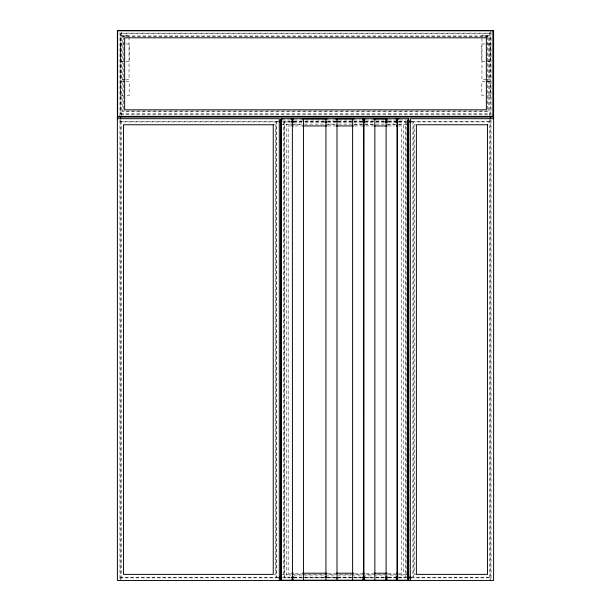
<?xml version="1.0" encoding="UTF-8"?>
<svg xmlns="http://www.w3.org/2000/svg" width="611" height="611" viewBox="0 0 611 611"><rect width="100%" height="100%" fill="white"/><g stroke="black" fill="none" stroke-linecap="round" stroke-linejoin="round"><path stroke-width="0.46" stroke-dasharray="3.06 2.29" d="M121.436 578.716L121.436 119.596M489.564 115.777L489.556 30.55M121.444 36.614L489.556 36.614M124.025 43.977L120.787 43.977L120.787 61.764L124.025 61.764M125.965 43.977L129.196 43.977L129.196 61.764L125.965 61.764M485.035 43.977L481.804 43.977L481.804 61.764L485.035 61.764M486.975 43.977L490.213 43.977L490.213 61.764L486.975 61.764M125.446 79.72L120.947 79.72L120.947 35.239L129.036 35.239L129.036 79.72L126.34 79.72M486.455 79.72L481.964 79.72L481.964 35.239L490.053 35.239L490.053 79.72L487.357 79.72M124.025 81.5L120.787 81.5L120.787 95.408L124.025 95.408M125.965 81.5L129.196 81.5L129.196 95.408L125.965 95.408M485.035 81.5L481.804 81.5L481.804 95.408L485.035 95.408M486.975 81.5L490.213 81.5L490.213 95.408L486.975 95.408M121.444 111.011L489.556 111.011M120.627 113.845L490.373 113.845L490.373 33.788L120.627 33.788L120.627 113.845L120.711 33.865M120.627 114.494L490.373 114.494M282.221 119.993L290.042 119.993M294.395 119.993L303.957 119.993M305.691 119.993L335.248 119.993M338.731 119.993L352.639 119.993M353.502 119.993L360.459 119.993M365.676 119.993L375.238 119.993M376.109 119.993L383.929 119.993M388.275 119.993L395.233 119.993M399.579 119.993L406.536 119.993M119.977 121.284L277.868 121.284M282.626 121.284L290.256 121.284M294.067 121.284L326.465 121.284M327.42 121.284L335.997 121.284M337.898 121.284L361.727 121.284M365.538 121.284L375.062 121.284M376.017 121.284L384.594 121.284M388.405 121.284L397.937 121.284M398.891 121.284L406.514 121.284M411.279 121.284L491.023 121.284M276.722 121.933L278.417 121.933M289.851 121.933L284.161 121.933L284.161 577.212L289.851 577.212M293.639 121.933L304.064 121.933M305.011 121.933L326.809 121.933M327.756 121.933L337.234 121.933M338.181 121.933L363.766 121.933M364.714 121.933L375.139 121.933M376.086 121.933L384.617 121.933M388.405 121.933L397.883 121.933M398.83 121.933L405.46 121.933L405.46 577.212L398.83 577.212M291.814 122.009L284.245 122.009L284.245 577.135L289.92 577.135M293.708 122.009L304.118 122.009M305.065 122.009L326.832 122.009M327.779 122.009L337.241 122.009M338.189 122.009L352.387 122.009M353.326 122.009L363.736 122.009M364.683 122.009L375.093 122.009M376.04 122.009L384.563 122.009M388.344 122.009L397.807 122.009M398.754 122.009L405.383 122.009M292.738 124.117L286.345 124.117L286.345 575.035L290.912 575.035M293.654 124.117L337.501 124.117M338.418 124.117L352.119 124.117M353.945 124.117L374.047 124.117M375.872 124.117L395.974 124.117M398.708 124.117L403.283 124.117L403.283 575.035L396.883 575.035M273.919 124.759L275.263 124.759L275.263 574.386L273.919 574.386M280.93 124.759L301.956 124.766M327.672 124.766L335.332 124.759M354.288 124.759L373.382 124.766M387.672 124.766L406.72 124.766M415.709 124.759L414.365 124.759L414.365 574.386L415.709 574.386M290.828 125.942L288.171 125.942L288.171 573.202L290.828 573.202M295.25 125.942L301.444 125.942M328 125.942L335.08 125.942M354.548 125.942L361.628 125.942M366.05 125.942L373.13 125.942M388.176 125.942L394.37 125.942M398.8 125.942L401.45 125.942L401.45 573.202L398.8 573.202M295.25 573.202L301.444 573.202M328 573.202L335.08 573.202M354.548 573.202L361.628 573.202M366.05 573.202L373.13 573.202M388.176 573.202L394.37 573.202M280.93 574.386L408.622 574.378M293.654 575.035L335.676 575.035M337.501 575.035L351.21 575.035M352.119 575.035L373.13 575.035M374.047 575.035L395.974 575.035M293.708 577.135L302.224 577.135M303.171 577.135L324.937 577.135M325.884 577.135L335.347 577.135M337.241 577.135L351.44 577.135M352.387 577.135L361.849 577.135M362.797 577.135L373.206 577.135M375.093 577.135L384.563 577.135M388.344 577.135L395.92 577.135M397.807 577.135L405.383 577.135M276.722 577.212L278.417 577.212M293.639 577.212L304.064 577.212M305.011 577.212L326.809 577.212M327.756 577.212L337.234 577.212M338.181 577.212L363.766 577.212M364.714 577.212L375.139 577.212M376.086 577.212L384.617 577.212M388.405 577.212L397.883 577.212M119.977 577.861L277.868 577.861M282.626 577.861L290.256 577.861M294.067 577.861L326.465 577.861M327.42 577.861L335.997 577.861M337.898 577.861L361.727 577.861M365.538 577.861L375.062 577.861M376.017 577.861L384.594 577.861M388.405 577.861L397.937 577.861M398.891 577.861L406.514 577.861M411.279 577.861L491.023 577.861M491.023 32.459L491.023 115.517M491.023 120.291L491.023 578.541M490.373 30.55L490.373 33.139L120.627 33.139L120.627 30.55M490.373 119.588L490.373 121.284M490.373 577.861L490.373 580.45M489.564 119.596L489.556 580.45M487.54 36.614L487.54 111.011M486.975 35.239L486.975 37.126M485.035 35.239L485.035 37.126M412.906 121.284L412.906 577.861M406.109 121.933L406.109 577.212M283.512 121.933L283.512 577.212M276.722 121.284L276.722 577.861M125.965 35.239L125.965 37.126M124.025 35.239L124.025 37.126M123.46 36.614L123.46 111.011M121.444 32.284L121.436 115.777M120.627 119.588L120.627 121.284M120.627 577.861L120.627 580.45M119.977 32.459L119.977 115.517M119.977 120.291L119.977 578.541M488.189 35.965L122.811 35.965L122.811 111.66L488.189 111.66L488.189 35.965M276.073 121.933L120.627 121.933L120.627 577.212L276.073 577.212L276.073 121.933M490.373 121.933L413.548 121.933L413.548 577.212L490.373 577.212L490.373 121.933"/><path stroke-width="0.92" d="M493.367 30.794L117.633 30.794L117.633 116.35L492.878 116.35L492.878 30.794M117.388 117.075L493.612 117.075M117.388 118.694L279.311 118.694L279.311 580.45M493.612 118.694L410.317 118.694L410.317 580.45M282.939 118.939L281.167 118.939L281.167 580.206L408.453 580.206L408.453 118.939M290.668 118.939L293.547 118.939M302.071 118.939L327.137 118.939M335.317 118.939L354.311 118.939M362.491 118.939L365.141 118.939M373.306 118.939L387.237 118.939M396.081 118.939L398.952 118.939M291.783 119.993L293.524 119.993M362.201 119.993L364.805 119.993M385.671 119.993L387.412 119.993M396.104 119.993L397.837 119.993M278.815 121.284L281.679 121.284M291.203 121.284L293.112 121.284M335.997 121.284L337.898 121.284M362.674 121.284L364.584 121.284M385.549 121.284L387.458 121.284M396.027 121.284L397.937 121.284M407.468 121.284L411.279 121.284M279.265 121.933L281.816 121.933M291.745 121.933L293.639 121.933M324.915 121.933L326.809 121.933M362.819 121.933L364.714 121.933M385.564 121.933L387.458 121.933M395.989 121.933L397.883 121.933M406.957 121.933L411.203 121.933M291.814 122.009L293.708 122.009M324.937 122.009L326.832 122.009M362.797 122.009L364.683 122.009M385.51 122.009L387.397 122.009M395.92 122.009L397.807 122.009M291.714 125.942L293.486 125.942M302.33 125.942L327.114 125.942M335.966 125.942L353.662 125.942M362.514 125.942L364.278 125.942M374.016 125.942L387.29 125.942M396.142 125.942L397.914 125.942M291.714 573.202L293.486 573.202M302.33 573.202L327.114 573.202M335.966 573.202L353.662 573.202M362.514 573.202L364.278 573.202M374.016 573.202L387.29 573.202M396.142 573.202L397.914 573.202M291.814 577.135L293.708 577.135M324.937 577.135L326.832 577.135M362.797 577.135L364.683 577.135M385.51 577.135L387.397 577.135M395.92 577.135L397.807 577.135M279.265 577.212L281.816 577.212M291.745 577.212L293.639 577.212M324.915 577.212L326.809 577.212M362.819 577.212L364.714 577.212M385.564 577.212L387.458 577.212M395.989 577.212L397.883 577.212M406.957 577.212L411.203 577.212M278.815 577.861L281.679 577.861M291.203 577.861L293.112 577.861M335.997 577.861L337.898 577.861M362.674 577.861L364.584 577.861M385.549 577.861L387.458 577.861M396.027 577.861L397.937 577.861M407.468 577.861L411.279 577.861M291.783 579.159L293.524 579.159M362.201 579.159L364.805 579.159M385.671 579.159L387.412 579.159M396.104 579.159L397.837 579.159M490.373 117.037L490.373 118.733M408.698 580.45L408.698 118.694L280.93 118.694L280.93 580.45M408.331 118.694L408.331 580.45M407.407 119.993L407.407 579.159M397.257 118.694L397.257 580.45M397.173 118.694L397.173 580.45M386.099 118.694L386.099 580.45M374.856 118.694L374.856 580.45M352.616 118.694L352.616 580.45M337.005 118.694L337.005 580.45M325.93 118.694L325.93 580.45M303.53 118.694L303.53 580.45M292.371 118.694L292.448 580.45M281.289 118.694L281.289 580.45M120.627 117.037L120.627 118.733M493.612 30.55L117.388 30.55L117.388 580.45L493.612 580.45L493.612 30.55M486.364 37.798L124.636 37.798L124.636 109.835L486.364 109.835L486.364 37.798M273.247 124.759L123.46 124.759L123.46 574.386L273.247 574.386L273.247 124.759M487.54 124.759L416.381 124.759L416.381 574.386L487.54 574.386L487.54 124.759M363.774 580.45L363.774 118.694L363.698 580.45"/></g></svg>
